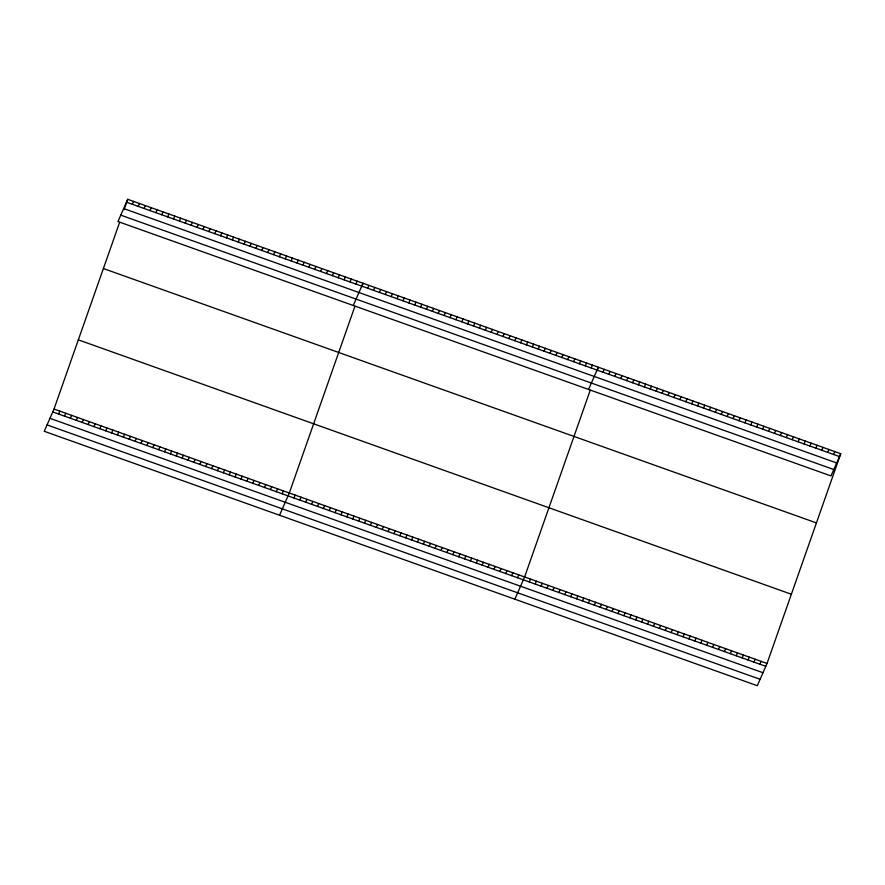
<?xml version="1.0" encoding="UTF-8"?>
<svg xmlns="http://www.w3.org/2000/svg" width="885" height="885" viewBox="0 0 885 885"><rect width="100%" height="100%" fill="white"/><g stroke="black" fill="none" stroke-linecap="round" stroke-linejoin="round"><path stroke-width="1.33" d="M840.75 453.706L830.993 475.931L117.959 221.538L127.717 199.313L840.75 453.706L767.041 663.462L757.283 685.687L44.25 431.294L54.007 409.069L119.608 222.378M124.066 209.69L127.717 199.313M354.907 306.332L289.306 493.022L279.549 515.247M361.799 286.718L363.016 283.255L353.259 305.48M590.207 390.285L524.606 576.976L514.86 599.2M597.098 370.671L598.315 367.209L588.558 389.433M132.341 204.28L133.591 201.404M138.215 206.371L139.476 203.506M144.1 208.473L145.361 205.608M58.631 414.036L59.892 411.171M149.985 210.575L151.246 207.709M64.516 416.138L65.767 413.273M155.871 212.666L157.121 209.8M70.391 418.24L71.652 415.364M161.745 214.767L163.006 211.902M76.276 420.331L77.537 417.466M167.63 216.869L168.891 214.004M82.161 422.433L83.422 419.567M173.515 218.971L174.776 216.095M88.046 424.534L89.296 421.658M179.401 221.062L180.651 218.197M93.921 426.625L95.182 423.76M185.275 223.164L186.536 220.299M99.806 428.727L101.067 425.862M191.16 225.266L192.421 222.4M105.691 430.829L106.952 427.964M197.045 227.357L198.306 224.491M111.576 432.931L112.826 430.055M202.93 229.458L204.181 226.593M117.451 435.022L118.712 432.157M208.805 231.56L210.066 228.695M123.336 437.124L124.597 434.258M214.69 233.662L215.951 230.786M129.221 439.226L130.482 436.36M220.575 235.753L221.836 232.888M135.106 441.316L136.356 438.451M226.46 237.855L227.71 234.99M140.98 443.418L142.242 440.553M232.335 239.957L233.596 237.091M146.866 445.52L148.127 442.655M238.22 242.059L239.481 239.182M152.751 447.622L154.012 444.746M244.105 244.149L245.366 241.284M158.636 449.713L159.897 446.848M249.99 246.251L251.24 243.386M164.522 451.815L165.772 448.949M255.865 248.353L257.126 245.488M170.396 453.916L171.657 451.051M261.75 250.444L263.011 247.579M176.281 456.007L177.542 453.142M267.635 252.546L268.896 249.681M182.166 458.109L183.427 455.244M273.52 254.648L274.77 251.782M188.051 460.211L189.302 457.346M279.394 256.75L280.656 253.873M193.926 462.313L195.187 459.437M285.28 258.84L286.541 255.975M199.811 464.404L201.072 461.539M291.165 260.942L292.426 258.077M205.696 466.506L206.957 463.64M297.05 263.044L298.311 260.179M211.581 468.608L212.831 465.742M302.924 265.135L304.186 262.27M217.456 470.698L218.717 467.833M308.81 267.237L310.071 264.372M223.341 472.8L224.602 469.935M314.695 269.339L315.956 266.474M229.226 474.902L230.487 472.037M320.58 271.441L321.841 268.564M235.111 477.004L236.361 474.128M326.465 273.531L327.716 270.666M240.986 479.095L242.247 476.23M332.34 275.633L333.601 272.768M246.871 481.197L248.132 478.331M338.225 277.735L339.486 274.87M252.756 483.298L254.017 480.433M344.11 279.826L345.371 276.961M258.641 485.389L259.891 482.524M349.995 281.928L351.245 279.063M264.515 487.491L265.777 484.626M355.87 284.03L357.131 281.164M270.401 489.593L271.662 486.728M276.286 491.695L277.547 488.819M367.64 288.222L368.901 285.357M282.171 493.786L283.421 490.921M373.525 290.324L374.775 287.459M379.399 292.426L380.661 289.561M293.931 497.99L295.192 495.124M385.285 294.517L386.546 291.652M299.816 500.091L301.077 497.215M391.17 296.619L392.431 293.754M305.701 502.182L306.951 499.317M397.055 298.721L398.305 295.856M311.575 504.284L312.836 501.419M402.929 300.823L404.191 297.946M317.461 506.386L318.722 503.521M408.815 302.913L410.076 300.048M323.346 508.477L324.607 505.612M414.7 305.015L415.961 302.15M329.231 510.579L330.481 507.713M420.585 307.117L421.835 304.252M335.105 512.68L336.366 509.815M426.459 309.208L427.72 306.343M340.99 514.782L342.252 511.906M432.345 311.31L433.606 308.445M346.876 516.873L348.137 514.008M438.23 313.412L439.491 310.547M352.761 518.975L354.022 516.11M444.115 315.514L445.365 312.637M358.646 521.077L359.896 518.212M449.989 317.604L451.25 314.739M364.52 523.168L365.782 520.303M455.875 319.706L457.136 316.841M370.406 525.27L371.667 522.404M461.76 321.808L463.021 318.943M376.291 527.371L377.552 524.506M467.645 323.91L468.895 321.034M382.176 529.473L383.426 526.597M473.519 326.001L474.78 323.136M388.05 531.564L389.312 528.699M479.404 328.103L480.666 325.238M393.936 533.666L395.197 530.801M485.29 330.205L486.551 327.339M399.821 535.768L401.082 532.903M491.175 332.295L492.436 329.43M405.706 537.859L406.956 534.994M497.049 334.397L498.31 331.532M411.58 539.961L412.841 537.095M502.934 336.499L504.196 333.634M417.466 542.062L418.727 539.197M508.82 338.601L510.081 335.725M423.351 544.164L424.612 541.288M514.705 340.692L515.966 337.827M429.236 546.255L430.486 543.39M520.59 342.794L521.84 339.928M435.11 548.357L436.371 545.492M526.464 344.896L527.726 342.03M440.995 550.459L442.257 547.594M532.35 346.986L533.611 344.121M446.881 552.55L448.142 549.685M538.235 349.088L539.496 346.223M452.766 554.652L454.016 551.786M544.12 351.19L545.37 348.325M458.64 556.753L459.901 553.888M549.994 353.292L551.255 350.416M464.525 558.855L465.787 555.979M555.88 355.383L557.141 352.518M470.411 560.946L471.672 558.081M561.765 357.485L563.026 354.62M476.296 563.048L477.546 560.183M567.65 359.587L568.9 356.721M482.17 565.15L483.431 562.285M573.524 361.677L574.785 358.812M488.055 567.252L489.316 564.376M579.409 363.779L580.671 360.914M493.941 569.343L495.202 566.477M585.295 365.881L586.556 363.016M499.826 571.444L501.076 568.579M591.18 367.983L592.43 365.107M505.7 573.546L506.961 570.67M511.585 575.637L512.846 572.772M602.973 372.187L604.234 369.322M517.471 577.739L518.732 574.874M608.88 374.3L610.141 371.434M614.798 376.402L616.06 373.536M529.263 581.954L530.524 579.078M620.706 378.514L621.967 375.649M535.182 584.056L536.443 581.191M626.624 380.627L627.885 377.762M541.089 586.169L542.35 583.303M632.532 382.74L633.793 379.864M547.007 588.282L548.269 585.405M638.45 384.842L639.711 381.977M552.915 590.383L554.176 587.518M644.357 386.955L645.619 384.09M558.833 592.496L560.094 589.631M650.276 389.068L651.537 386.192M564.741 594.609L566.002 591.744M656.183 391.17L657.444 388.305M570.659 596.711L571.92 593.846M662.102 393.283L663.363 390.418M576.566 598.824L577.828 595.959M668.009 395.396L669.27 392.531M582.485 600.937L583.746 598.072M673.928 397.498L675.189 394.633M588.392 603.05L589.653 600.174M679.835 399.611L681.096 396.745M594.311 605.152L595.572 602.287M685.753 401.724L687.014 398.858M600.218 607.265L601.479 604.4M691.672 403.837L692.922 400.96M606.136 609.378L607.398 606.502M697.579 405.938L698.84 403.073M612.044 611.48L613.305 608.614M703.498 408.051L704.748 405.186M617.962 613.593L619.223 610.727M709.405 410.164L710.666 407.288M623.87 615.706L625.131 612.84M715.323 412.266L716.573 409.401M629.788 617.807L631.049 614.942M721.231 414.379L722.492 411.514M635.695 619.92L636.957 617.055M727.149 416.492L728.399 413.627M641.614 622.033L642.875 619.168M733.057 418.594L734.318 415.729M647.521 624.146L648.782 621.27M738.975 420.707L740.225 417.842M653.44 626.248L654.701 623.383M744.882 422.82L746.144 419.955M659.347 628.361L660.608 625.496M750.801 424.933L752.051 422.056M665.266 630.474L666.527 627.598M756.708 427.035L757.969 424.169M671.173 632.576L672.434 629.711M762.627 429.148L763.877 426.282M677.091 634.689L678.353 631.824M768.534 431.26L769.795 428.384M682.999 636.802L684.26 633.937M774.452 433.362L775.702 430.497M688.917 638.904L690.178 636.038M780.36 435.475L781.621 432.61M694.825 641.017L696.086 638.151M786.278 437.588L787.528 434.723M700.743 643.13L702.004 640.264M792.186 439.69L793.447 436.825M706.65 645.242L707.911 642.366M798.104 441.803L799.354 438.938M712.569 647.344L713.83 644.479M804.011 443.916L805.273 441.051M718.487 649.457L719.737 646.592M809.93 446.029L811.18 443.153M724.395 651.57L725.656 648.694M815.837 448.131L817.098 445.266M730.313 653.672L731.563 650.807M821.756 450.244L823.006 447.379M736.22 655.785L737.482 652.92M827.663 452.357L828.924 449.48M742.139 657.898L743.389 655.033M833.581 454.459L834.832 451.593M748.046 660L749.307 657.135M753.965 662.113L755.215 659.248M759.872 664.226L761.133 661.361M126.455 202.178L839.489 456.572M123.646 208.561L836.69 462.955M120.758 215.143L833.803 469.537M103.39 268.531L816.424 522.924M78.334 339.851L791.367 594.244M54.007 409.069L767.041 663.462M52.746 411.934L765.79 666.328M49.947 418.328L762.981 672.722M47.049 424.911L760.093 679.304"/></g></svg>
